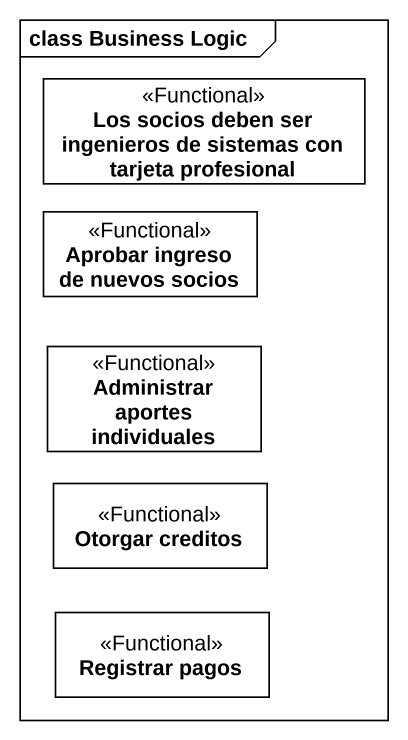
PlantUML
@startuml
mainframe class Business Logic
hide circle
hide empty members
class "Los socios deben ser ingenieros de sistemas con tarjeta profesional" as Los_socios_deben_ser <<Functional>>
class "Aprobar ingreso de nuevos socios" as Aprobar_ingreso_de_nuevos <<Functional>>
class "Administrar aportes individuales" as Administrar_aportes <<Functional>>
class "Otorgar creditos" as Otorgar_creditos <<Functional>>
class "Registrar pagos" as Registrar_pagos <<Functional>>
@enduml
